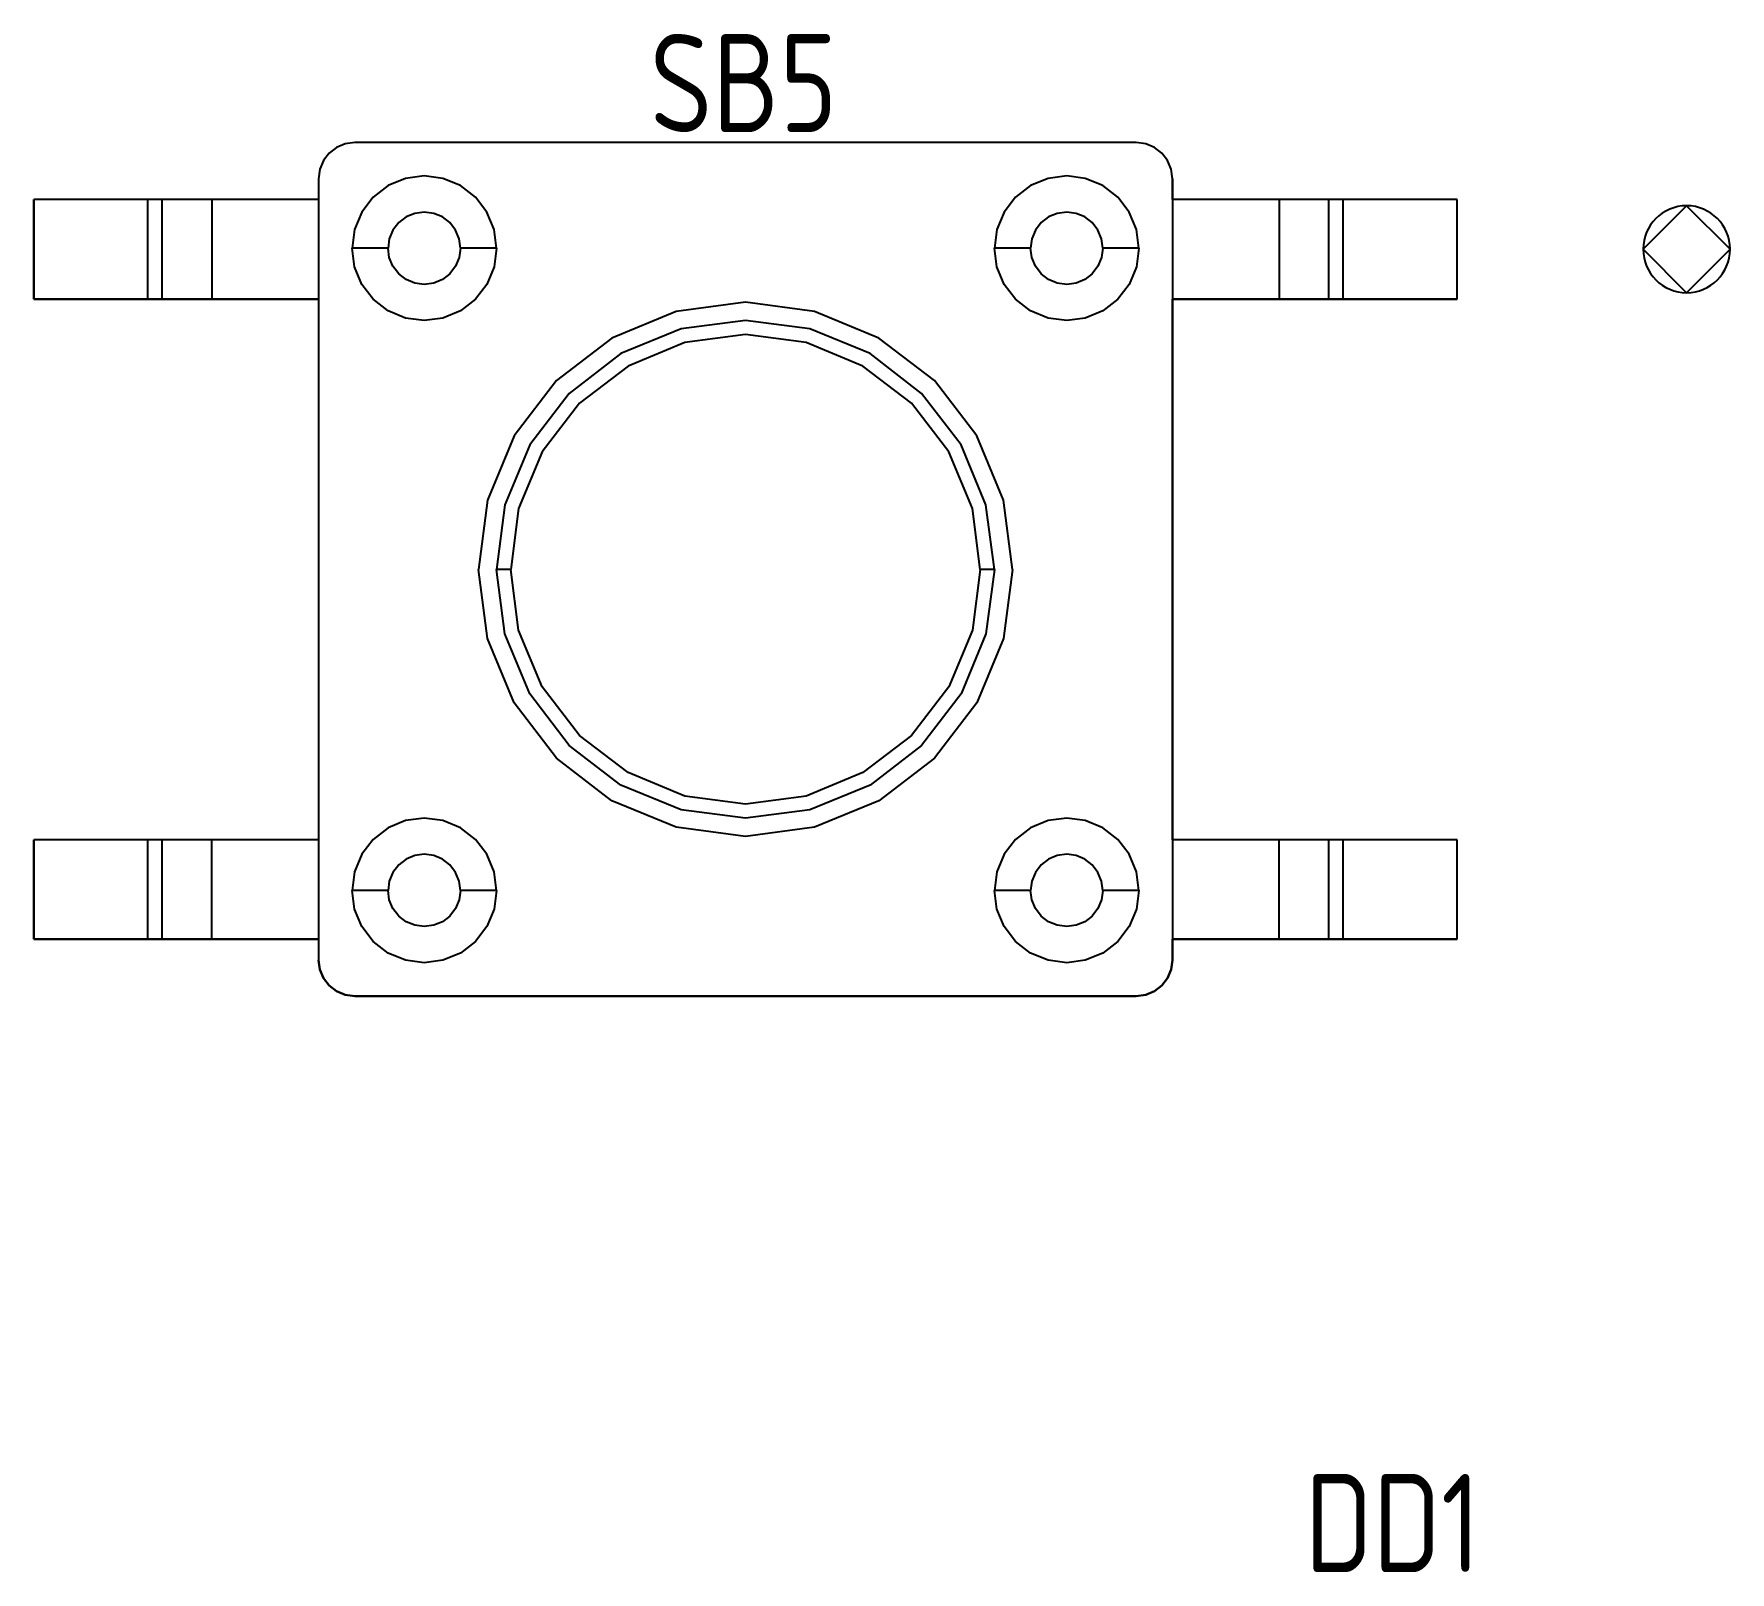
# Model space of a CAD drawing. Header units: inches. Extents: x 0 to 840, y -594 to 0.
# Drawn here: x 175.55 to 199.38, y -353.95 to -332.33 of the extents above; entities that cross this region are included whole.
import ezdxf

# ---------------------------------------------------------------- set-up
doc = ezdxf.new("R2010")
doc.units = ezdxf.units.IN
doc.header["$MEASUREMENT"] = 0
doc.styles.add('GOST type A0', font='', dxfattribs={"oblique": 15, "height": 5})
doc.styles.get('GOST type A0').set_extended_font_data('GOST type A')

msp = doc.modelspace()

# ---------------------------------------------------------------- linework, layer by layer
at = {"color": 18, "true_color": 0x000000}
for p, q in [((179.8, -333.922), (179.694, -334.002)), ((179.8, -333.922), (179.694, -334.002)), ((179.8, -333.922), (179.694, -334.002)), ((179.8, -333.922), (179.694, -334.002)), ((179.922, -333.872), (179.8, -333.922)), ((179.922, -333.872), (179.8, -333.922)), ((179.922, -333.872), (179.8, -333.922)), ((179.922, -333.872), (179.8, -333.922)), ((180.054, -333.854), (179.922, -333.872)), ((180.054, -333.854), (179.922, -333.872)), ((180.054, -333.854), (179.922, -333.872)), ((180.054, -333.854), (179.922, -333.872)), ((191.038, -333.854), (180.054, -333.854)), ((191.038, -333.854), (180.054, -333.854)), ((191.038, -333.854), (180.054, -333.854)), ((191.038, -333.854), (180.054, -333.854)), ((191.17, -333.872), (191.038, -333.854)), ((191.17, -333.872), (191.038, -333.854)), ((191.17, -333.872), (191.038, -333.854)), ((191.17, -333.872), (191.038, -333.854)), ((191.292, -333.922), (191.17, -333.872)), ((191.292, -333.922), (191.17, -333.872)), ((191.292, -333.922), (191.17, -333.872)), ((191.292, -333.922), (191.17, -333.872)), ((191.396, -334.002), (191.292, -333.922)), ((191.396, -334.002), (191.292, -333.922)), ((191.396, -334.002), (191.292, -333.922)), ((191.396, -334.002), (191.292, -333.922)), ((179.614, -334.108), (179.564, -334.23)), ((179.614, -334.108), (179.564, -334.23)), ((179.614, -334.108), (179.564, -334.23)), ((179.614, -334.108), (179.564, -334.23)), ((179.694, -334.002), (179.614, -334.108)), ((179.694, -334.002), (179.614, -334.108)), ((179.694, -334.002), (179.614, -334.108)), ((179.694, -334.002), (179.614, -334.108)), ((191.478, -334.108), (191.396, -334.002)), ((191.478, -334.108), (191.396, -334.002)), ((191.478, -334.108), (191.396, -334.002)), ((191.478, -334.108), (191.396, -334.002)), ((191.528, -334.23), (191.478, -334.108)), ((191.528, -334.23), (191.478, -334.108)), ((191.528, -334.23), (191.478, -334.108)), ((191.528, -334.23), (191.478, -334.108)), ((179.564, -334.23), (179.546, -334.362)), ((179.564, -334.23), (179.546, -334.362)), ((179.564, -334.23), (179.546, -334.362)), ((179.564, -334.23), (179.546, -334.362)), ((179.546, -334.362), (179.546, -334.654)), ((179.546, -334.362), (179.546, -345.346)), ((179.546, -334.362), (179.546, -334.654)), ((179.546, -334.362), (179.546, -345.346)), ((180.768, -334.358), (180.524, -334.46)), ((180.768, -334.358), (180.524, -334.46)), ((181.032, -334.324), (180.768, -334.358)), ((181.032, -334.324), (180.768, -334.358)), ((181.294, -334.358), (181.032, -334.324)), ((181.294, -334.358), (181.032, -334.324)), ((181.54, -334.46), (181.294, -334.358)), ((181.54, -334.46), (181.294, -334.358)), ((189.798, -334.358), (189.552, -334.46)), ((189.798, -334.358), (189.552, -334.46)), ((190.06, -334.324), (189.798, -334.358)), ((190.06, -334.324), (189.798, -334.358)), ((190.322, -334.358), (190.06, -334.324)), ((190.322, -334.358), (190.06, -334.324)), ((190.568, -334.46), (190.322, -334.358)), ((190.568, -334.46), (190.322, -334.358)), ((191.546, -334.362), (191.528, -334.23)), ((191.546, -334.362), (191.528, -334.23)), ((191.546, -334.362), (191.528, -334.23)), ((191.546, -334.362), (191.528, -334.23)), ((191.546, -334.654), (191.546, -334.362)), ((191.546, -334.362), (191.546, -345.346)), ((191.546, -334.654), (191.546, -334.362)), ((191.546, -334.362), (191.546, -345.346)), ((179.546, -334.654), (175.546, -334.654)), ((175.546, -334.654), (175.546, -336.054)), ((177.146, -334.654), (175.546, -334.654)), ((175.546, -336.054), (175.546, -334.654)), ((179.546, -334.654), (175.546, -334.654)), ((175.546, -334.654), (175.546, -336.054)), ((177.146, -334.654), (175.546, -334.654)), ((175.546, -336.054), (175.546, -334.654)), ((177.198, -334.654), (177.146, -334.654)), ((177.146, -336.054), (177.146, -334.654)), ((177.198, -334.654), (177.146, -334.654)), ((177.146, -336.054), (177.146, -334.654)), ((177.246, -334.654), (177.198, -334.654)), ((177.246, -334.654), (177.198, -334.654)), ((177.288, -334.654), (177.246, -334.654)), ((177.288, -334.654), (177.246, -334.654)), ((177.318, -334.654), (177.288, -334.654)), ((177.318, -334.654), (177.288, -334.654)), ((177.338, -334.654), (177.318, -334.654)), ((177.338, -334.654), (177.318, -334.654)), ((177.346, -334.654), (177.338, -334.654)), ((177.346, -334.654), (177.338, -334.654)), ((177.37, -334.654), (177.346, -334.654)), ((177.346, -336.054), (177.346, -334.654)), ((177.37, -334.654), (177.346, -334.654)), ((177.346, -336.054), (177.346, -334.654)), ((177.44, -334.654), (177.37, -334.654)), ((177.44, -334.654), (177.37, -334.654)), ((177.55, -334.654), (177.44, -334.654)), ((177.55, -334.654), (177.44, -334.654)), ((177.696, -334.654), (177.55, -334.654)), ((177.696, -334.654), (177.55, -334.654)), ((177.864, -334.654), (177.696, -334.654)), ((177.864, -334.654), (177.696, -334.654)), ((178.046, -334.654), (177.864, -334.654)), ((178.046, -334.654), (177.864, -334.654)), ((179.546, -334.654), (178.046, -334.654)), ((178.046, -334.654), (178.046, -336.054)), ((179.546, -334.654), (178.046, -334.654)), ((178.046, -334.654), (178.046, -336.054)), ((180.314, -334.622), (180.152, -334.832)), ((180.314, -334.622), (180.152, -334.832)), ((180.524, -334.46), (180.314, -334.622)), ((180.524, -334.46), (180.314, -334.622)), ((181.75, -334.622), (181.54, -334.46)), ((181.75, -334.622), (181.54, -334.46)), ((181.912, -334.832), (181.75, -334.622)), ((181.912, -334.832), (181.75, -334.622)), ((189.342, -334.622), (189.18, -334.832)), ((189.342, -334.622), (189.18, -334.832)), ((189.552, -334.46), (189.342, -334.622)), ((189.552, -334.46), (189.342, -334.622)), ((190.778, -334.622), (190.568, -334.46)), ((190.778, -334.622), (190.568, -334.46)), ((190.94, -334.832), (190.778, -334.622)), ((190.94, -334.832), (190.778, -334.622)), ((195.546, -334.654), (191.546, -334.654)), ((193.046, -334.654), (191.546, -334.654)), ((195.546, -334.654), (191.546, -334.654)), ((193.046, -334.654), (191.546, -334.654)), ((193.226, -334.654), (193.046, -334.654)), ((193.046, -334.654), (193.046, -336.054)), ((193.226, -334.654), (193.046, -334.654)), ((193.046, -334.654), (193.046, -336.054)), ((193.396, -334.654), (193.226, -334.654)), ((193.396, -334.654), (193.226, -334.654)), ((193.54, -334.654), (193.396, -334.654)), ((193.54, -334.654), (193.396, -334.654)), ((193.652, -334.654), (193.54, -334.654)), ((193.652, -334.654), (193.54, -334.654)), ((193.722, -334.654), (193.652, -334.654)), ((193.722, -334.654), (193.652, -334.654)), ((193.746, -334.654), (193.722, -334.654)), ((193.746, -334.654), (193.722, -334.654)), ((193.746, -336.054), (193.746, -334.654)), ((193.752, -334.654), (193.746, -334.654)), ((193.746, -336.054), (193.746, -334.654)), ((193.752, -334.654), (193.746, -334.654)), ((193.772, -334.654), (193.752, -334.654)), ((193.772, -334.654), (193.752, -334.654)), ((193.804, -334.654), (193.772, -334.654)), ((193.804, -334.654), (193.772, -334.654)), ((193.846, -334.654), (193.804, -334.654)), ((193.846, -334.654), (193.804, -334.654)), ((193.894, -334.654), (193.846, -334.654)), ((193.894, -334.654), (193.846, -334.654)), ((193.946, -334.654), (193.894, -334.654)), ((193.946, -334.654), (193.894, -334.654)), ((195.546, -334.654), (193.946, -334.654)), ((193.946, -336.054), (193.946, -334.654)), ((195.546, -334.654), (193.946, -334.654)), ((193.946, -336.054), (193.946, -334.654)), ((195.546, -336.054), (195.546, -334.654)), ((195.546, -336.054), (195.546, -334.654)), ((195.546, -336.054), (195.546, -334.654)), ((195.546, -336.054), (195.546, -334.654)), ((180.152, -334.832), (180.05, -335.076)), ((180.152, -334.832), (180.05, -335.076)), ((180.778, -334.9), (180.672, -334.98)), ((180.778, -334.9), (180.672, -334.98)), ((180.9, -334.85), (180.778, -334.9)), ((180.9, -334.85), (180.778, -334.9)), ((181.032, -334.832), (180.9, -334.85)), ((181.032, -334.832), (180.9, -334.85)), ((181.164, -334.85), (181.032, -334.832)), ((181.164, -334.85), (181.032, -334.832)), ((181.286, -334.9), (181.164, -334.85)), ((181.286, -334.9), (181.164, -334.85)), ((181.39, -334.98), (181.286, -334.9)), ((181.39, -334.98), (181.286, -334.9)), ((182.012, -335.076), (181.912, -334.832)), ((182.012, -335.076), (181.912, -334.832)), ((189.18, -334.832), (189.078, -335.076)), ((189.18, -334.832), (189.078, -335.076)), ((189.806, -334.9), (189.7, -334.98)), ((189.806, -334.9), (189.7, -334.98)), ((189.928, -334.85), (189.806, -334.9)), ((189.928, -334.85), (189.806, -334.9)), ((190.06, -334.832), (189.928, -334.85)), ((190.06, -334.832), (189.928, -334.85)), ((190.192, -334.85), (190.06, -334.832)), ((190.192, -334.85), (190.06, -334.832)), ((190.314, -334.9), (190.192, -334.85)), ((190.314, -334.9), (190.192, -334.85)), ((190.42, -334.98), (190.314, -334.9)), ((190.42, -334.98), (190.314, -334.9)), ((191.042, -335.076), (190.94, -334.832)), ((191.042, -335.076), (190.94, -334.832)), ((198.772, -334.743), (198.161, -335.354)), ((199.383, -335.354), (198.772, -334.743)), ((180.05, -335.076), (180.016, -335.34)), ((180.05, -335.076), (180.016, -335.34)), ((180.592, -335.086), (180.54, -335.208)), ((180.592, -335.086), (180.54, -335.208)), ((180.672, -334.98), (180.592, -335.086)), ((180.672, -334.98), (180.592, -335.086)), ((181.472, -335.086), (181.39, -334.98)), ((181.472, -335.086), (181.39, -334.98)), ((181.522, -335.208), (181.472, -335.086)), ((181.522, -335.208), (181.472, -335.086)), ((182.048, -335.34), (182.012, -335.076)), ((182.048, -335.34), (182.012, -335.076)), ((189.078, -335.076), (189.044, -335.34)), ((189.078, -335.076), (189.044, -335.34)), ((189.62, -335.086), (189.57, -335.208)), ((189.62, -335.086), (189.57, -335.208)), ((189.7, -334.98), (189.62, -335.086)), ((189.7, -334.98), (189.62, -335.086)), ((190.5, -335.086), (190.42, -334.98)), ((190.5, -335.086), (190.42, -334.98)), ((190.55, -335.208), (190.5, -335.086)), ((190.55, -335.208), (190.5, -335.086)), ((191.076, -335.34), (191.042, -335.076)), ((191.076, -335.34), (191.042, -335.076)), ((180.05, -335.602), (180.016, -335.34)), ((180.032, -335.34), (180.016, -335.34)), ((180.05, -335.602), (180.016, -335.34)), ((180.032, -335.34), (180.016, -335.34)), ((180.084, -335.34), (180.032, -335.34)), ((180.084, -335.34), (180.032, -335.34)), ((180.164, -335.34), (180.084, -335.34)), ((180.164, -335.34), (180.084, -335.34)), ((180.27, -335.34), (180.164, -335.34)), ((180.27, -335.34), (180.164, -335.34)), ((180.392, -335.34), (180.27, -335.34)), ((180.392, -335.34), (180.27, -335.34)), ((180.524, -335.34), (180.392, -335.34)), ((180.524, -335.34), (180.392, -335.34)), ((180.54, -335.208), (180.524, -335.34)), ((180.54, -335.208), (180.524, -335.34)), ((180.54, -335.472), (180.524, -335.34)), ((180.54, -335.472), (180.524, -335.34)), ((181.54, -335.34), (181.522, -335.208)), ((181.54, -335.34), (181.522, -335.208)), ((181.54, -335.34), (181.522, -335.472)), ((181.54, -335.34), (181.522, -335.472)), ((181.672, -335.34), (181.54, -335.34)), ((181.672, -335.34), (181.54, -335.34)), ((181.794, -335.34), (181.672, -335.34)), ((181.794, -335.34), (181.672, -335.34)), ((181.898, -335.34), (181.794, -335.34)), ((181.898, -335.34), (181.794, -335.34)), ((181.98, -335.34), (181.898, -335.34)), ((181.98, -335.34), (181.898, -335.34)), ((182.03, -335.34), (181.98, -335.34)), ((182.03, -335.34), (181.98, -335.34)), ((182.048, -335.34), (182.012, -335.602)), ((182.048, -335.34), (182.012, -335.602)), ((182.048, -335.34), (182.03, -335.34)), ((182.048, -335.34), (182.03, -335.34)), ((189.078, -335.602), (189.044, -335.34)), ((189.062, -335.34), (189.044, -335.34)), ((189.078, -335.602), (189.044, -335.34)), ((189.062, -335.34), (189.044, -335.34)), ((189.112, -335.34), (189.062, -335.34)), ((189.112, -335.34), (189.062, -335.34)), ((189.192, -335.34), (189.112, -335.34)), ((189.192, -335.34), (189.112, -335.34)), ((189.298, -335.34), (189.192, -335.34)), ((189.298, -335.34), (189.192, -335.34)), ((189.42, -335.34), (189.298, -335.34)), ((189.42, -335.34), (189.298, -335.34)), ((189.552, -335.34), (189.42, -335.34)), ((189.552, -335.34), (189.42, -335.34)), ((189.57, -335.208), (189.552, -335.34)), ((189.57, -335.208), (189.552, -335.34)), ((189.57, -335.472), (189.552, -335.34)), ((189.57, -335.472), (189.552, -335.34)), ((190.568, -335.34), (190.55, -335.208)), ((190.568, -335.34), (190.55, -335.208)), ((190.568, -335.34), (190.55, -335.472)), ((190.568, -335.34), (190.55, -335.472)), ((190.7, -335.34), (190.568, -335.34)), ((190.7, -335.34), (190.568, -335.34)), ((190.822, -335.34), (190.7, -335.34)), ((190.822, -335.34), (190.7, -335.34)), ((190.928, -335.34), (190.822, -335.34)), ((190.928, -335.34), (190.822, -335.34)), ((191.008, -335.34), (190.928, -335.34)), ((191.008, -335.34), (190.928, -335.34)), ((191.058, -335.34), (191.008, -335.34)), ((191.058, -335.34), (191.008, -335.34)), ((191.076, -335.34), (191.042, -335.602)), ((191.076, -335.34), (191.042, -335.602)), ((191.076, -335.34), (191.058, -335.34)), ((191.076, -335.34), (191.058, -335.34)), ((198.161, -335.354), (198.772, -335.965)), ((198.772, -335.965), (199.383, -335.354)), ((180.152, -335.848), (180.05, -335.602)), ((180.152, -335.848), (180.05, -335.602)), ((180.592, -335.594), (180.54, -335.472)), ((180.592, -335.594), (180.54, -335.472)), ((180.672, -335.7), (180.592, -335.594)), ((180.672, -335.7), (180.592, -335.594)), ((181.472, -335.594), (181.39, -335.7)), ((181.472, -335.594), (181.39, -335.7)), ((181.522, -335.472), (181.472, -335.594)), ((181.522, -335.472), (181.472, -335.594)), ((182.012, -335.602), (181.912, -335.848)), ((182.012, -335.602), (181.912, -335.848)), ((189.18, -335.848), (189.078, -335.602)), ((189.18, -335.848), (189.078, -335.602)), ((189.62, -335.594), (189.57, -335.472)), ((189.62, -335.594), (189.57, -335.472)), ((189.7, -335.7), (189.62, -335.594)), ((189.7, -335.7), (189.62, -335.594)), ((190.5, -335.594), (190.42, -335.7)), ((190.5, -335.594), (190.42, -335.7)), ((190.55, -335.472), (190.5, -335.594)), ((190.55, -335.472), (190.5, -335.594)), ((191.042, -335.602), (190.94, -335.848)), ((191.042, -335.602), (190.94, -335.848)), ((180.314, -336.058), (180.152, -335.848)), ((180.314, -336.058), (180.152, -335.848)), ((180.778, -335.78), (180.672, -335.7)), ((180.778, -335.78), (180.672, -335.7)), ((180.9, -335.83), (180.778, -335.78)), ((180.9, -335.83), (180.778, -335.78)), ((181.032, -335.848), (180.9, -335.83)), ((181.032, -335.848), (180.9, -335.83)), ((181.164, -335.83), (181.032, -335.848)), ((181.164, -335.83), (181.032, -335.848)), ((181.286, -335.78), (181.164, -335.83)), ((181.286, -335.78), (181.164, -335.83)), ((181.39, -335.7), (181.286, -335.78)), ((181.39, -335.7), (181.286, -335.78)), ((181.912, -335.848), (181.75, -336.058)), ((181.912, -335.848), (181.75, -336.058)), ((189.342, -336.058), (189.18, -335.848)), ((189.342, -336.058), (189.18, -335.848)), ((189.806, -335.78), (189.7, -335.7)), ((189.806, -335.78), (189.7, -335.7)), ((189.928, -335.83), (189.806, -335.78)), ((189.928, -335.83), (189.806, -335.78)), ((190.06, -335.848), (189.928, -335.83)), ((190.06, -335.848), (189.928, -335.83)), ((190.192, -335.83), (190.06, -335.848)), ((190.192, -335.83), (190.06, -335.848)), ((190.314, -335.78), (190.192, -335.83)), ((190.314, -335.78), (190.192, -335.83)), ((190.42, -335.7), (190.314, -335.78)), ((190.42, -335.7), (190.314, -335.78)), ((190.94, -335.848), (190.778, -336.058)), ((190.94, -335.848), (190.778, -336.058)), ((175.546, -336.054), (179.546, -336.054)), ((177.146, -336.054), (175.546, -336.054)), ((175.546, -336.054), (179.546, -336.054)), ((177.146, -336.054), (175.546, -336.054)), ((177.198, -336.054), (177.146, -336.054)), ((177.198, -336.054), (177.146, -336.054)), ((177.246, -336.054), (177.198, -336.054)), ((177.246, -336.054), (177.198, -336.054)), ((177.288, -336.054), (177.246, -336.054)), ((177.288, -336.054), (177.246, -336.054)), ((177.318, -336.054), (177.288, -336.054)), ((177.318, -336.054), (177.288, -336.054)), ((177.338, -336.054), (177.318, -336.054)), ((177.338, -336.054), (177.318, -336.054)), ((177.346, -336.054), (177.338, -336.054)), ((177.346, -336.054), (177.338, -336.054)), ((177.37, -336.054), (177.346, -336.054)), ((177.37, -336.054), (177.346, -336.054)), ((177.44, -336.054), (177.37, -336.054)), ((177.44, -336.054), (177.37, -336.054)), ((177.55, -336.054), (177.44, -336.054)), ((177.55, -336.054), (177.44, -336.054)), ((177.696, -336.054), (177.55, -336.054)), ((177.696, -336.054), (177.55, -336.054)), ((177.864, -336.054), (177.696, -336.054)), ((177.864, -336.054), (177.696, -336.054)), ((178.046, -336.054), (177.864, -336.054)), ((178.046, -336.054), (177.864, -336.054)), ((179.546, -336.054), (178.046, -336.054)), ((179.546, -336.054), (178.046, -336.054)), ((179.546, -336.054), (179.546, -343.654)), ((179.546, -336.054), (179.546, -343.654)), ((180.524, -336.22), (180.314, -336.058)), ((180.524, -336.22), (180.314, -336.058)), ((181.75, -336.058), (181.54, -336.22)), ((181.75, -336.058), (181.54, -336.22)), ((185.546, -336.1), (184.574, -336.228)), ((185.546, -336.1), (184.574, -336.228)), ((186.518, -336.228), (185.546, -336.1)), ((186.518, -336.228), (185.546, -336.1)), ((189.552, -336.22), (189.342, -336.058)), ((189.552, -336.22), (189.342, -336.058)), ((190.778, -336.058), (190.568, -336.22)), ((190.778, -336.058), (190.568, -336.22)), ((191.546, -343.654), (191.546, -336.054)), ((191.546, -336.054), (195.546, -336.054)), ((193.046, -336.054), (191.546, -336.054)), ((191.546, -343.654), (191.546, -336.054)), ((191.546, -336.054), (195.546, -336.054)), ((193.046, -336.054), (191.546, -336.054)), ((193.226, -336.054), (193.046, -336.054)), ((193.226, -336.054), (193.046, -336.054)), ((193.396, -336.054), (193.226, -336.054)), ((193.396, -336.054), (193.226, -336.054)), ((193.54, -336.054), (193.396, -336.054)), ((193.54, -336.054), (193.396, -336.054)), ((193.652, -336.054), (193.54, -336.054)), ((193.652, -336.054), (193.54, -336.054)), ((193.722, -336.054), (193.652, -336.054)), ((193.722, -336.054), (193.652, -336.054)), ((193.746, -336.054), (193.722, -336.054)), ((193.746, -336.054), (193.722, -336.054)), ((193.752, -336.054), (193.746, -336.054)), ((193.752, -336.054), (193.746, -336.054)), ((193.772, -336.054), (193.752, -336.054)), ((193.772, -336.054), (193.752, -336.054)), ((193.804, -336.054), (193.772, -336.054)), ((193.804, -336.054), (193.772, -336.054)), ((193.846, -336.054), (193.804, -336.054)), ((193.846, -336.054), (193.804, -336.054)), ((193.894, -336.054), (193.846, -336.054)), ((193.894, -336.054), (193.846, -336.054)), ((193.946, -336.054), (193.894, -336.054)), ((193.946, -336.054), (193.894, -336.054)), ((195.546, -336.054), (193.946, -336.054)), ((195.546, -336.054), (193.946, -336.054)), ((180.768, -336.322), (180.524, -336.22)), ((180.768, -336.322), (180.524, -336.22)), ((181.032, -336.356), (180.768, -336.322)), ((181.032, -336.356), (180.768, -336.322)), ((181.294, -336.322), (181.032, -336.356)), ((181.294, -336.322), (181.032, -336.356)), ((181.54, -336.22), (181.294, -336.322)), ((181.54, -336.22), (181.294, -336.322)), ((184.574, -336.228), (183.668, -336.604)), ((184.574, -336.228), (183.668, -336.604)), ((187.422, -336.604), (186.518, -336.228)), ((187.422, -336.604), (186.518, -336.228)), ((189.798, -336.322), (189.552, -336.22)), ((189.798, -336.322), (189.552, -336.22)), ((190.06, -336.356), (189.798, -336.322)), ((190.06, -336.356), (189.798, -336.322)), ((190.322, -336.322), (190.06, -336.356)), ((190.322, -336.322), (190.06, -336.356)), ((190.568, -336.22), (190.322, -336.322)), ((190.568, -336.22), (190.322, -336.322)), ((184.64, -336.474), (183.796, -336.822)), ((184.64, -336.474), (183.796, -336.822)), ((185.546, -336.354), (184.64, -336.474)), ((185.546, -336.354), (184.64, -336.474)), ((185.546, -336.554), (184.692, -336.666)), ((185.546, -336.554), (184.692, -336.666)), ((186.452, -336.474), (185.546, -336.354)), ((186.452, -336.474), (185.546, -336.354)), ((186.4, -336.666), (185.546, -336.554)), ((186.4, -336.666), (185.546, -336.554)), ((187.296, -336.822), (186.452, -336.474)), ((187.296, -336.822), (186.452, -336.474)), ((183.668, -336.604), (182.892, -337.2)), ((183.668, -336.604), (182.892, -337.2)), ((184.692, -336.666), (183.896, -336.996)), ((184.692, -336.666), (183.896, -336.996)), ((187.196, -336.996), (186.4, -336.666)), ((187.196, -336.996), (186.4, -336.666)), ((188.2, -337.2), (187.422, -336.604)), ((188.2, -337.2), (187.422, -336.604)), ((183.796, -336.822), (183.07, -337.38)), ((183.796, -336.822), (183.07, -337.38)), ((183.896, -336.996), (183.212, -337.52)), ((183.896, -336.996), (183.212, -337.52)), ((187.88, -337.52), (187.196, -336.996)), ((187.88, -337.52), (187.196, -336.996)), ((188.02, -337.38), (187.296, -336.822)), ((188.02, -337.38), (187.296, -336.822)), ((182.892, -337.2), (182.294, -337.978)), ((182.892, -337.2), (182.294, -337.978)), ((188.796, -337.978), (188.2, -337.2)), ((188.796, -337.978), (188.2, -337.2)), ((183.07, -337.38), (182.514, -338.104)), ((183.07, -337.38), (182.514, -338.104)), ((183.212, -337.52), (182.688, -338.204)), ((183.212, -337.52), (182.688, -338.204)), ((188.404, -338.204), (187.88, -337.52)), ((188.404, -338.204), (187.88, -337.52)), ((188.576, -338.104), (188.02, -337.38)), ((188.576, -338.104), (188.02, -337.38)), ((182.294, -337.978), (181.92, -338.882)), ((182.294, -337.978), (181.92, -338.882)), ((189.172, -338.882), (188.796, -337.978)), ((189.172, -338.882), (188.796, -337.978)), ((182.514, -338.104), (182.166, -338.948)), ((182.514, -338.104), (182.166, -338.948)), ((182.688, -338.204), (182.358, -339)), ((182.688, -338.204), (182.358, -339)), ((188.734, -339), (188.404, -338.204)), ((188.734, -339), (188.404, -338.204)), ((188.926, -338.948), (188.576, -338.104)), ((188.926, -338.948), (188.576, -338.104)), ((181.92, -338.882), (181.792, -339.854)), ((181.92, -338.882), (181.792, -339.854)), ((182.166, -338.948), (182.046, -339.854)), ((182.166, -338.948), (182.046, -339.854)), ((189.046, -339.854), (188.926, -338.948)), ((189.046, -339.854), (188.926, -338.948)), ((189.3, -339.854), (189.172, -338.882)), ((189.3, -339.854), (189.172, -338.882)), ((182.358, -339), (182.246, -339.854)), ((182.358, -339), (182.246, -339.854)), ((188.846, -339.854), (188.734, -339)), ((188.846, -339.854), (188.734, -339)), ((181.92, -340.826), (181.792, -339.854)), ((181.92, -340.826), (181.792, -339.854)), ((182.166, -340.76), (182.046, -339.854)), ((182.052, -339.854), (182.046, -339.854)), ((182.166, -340.76), (182.046, -339.854)), ((182.052, -339.854), (182.046, -339.854)), ((182.072, -339.854), (182.052, -339.854)), ((182.072, -339.854), (182.052, -339.854)), ((182.104, -339.854), (182.072, -339.854)), ((182.104, -339.854), (182.072, -339.854)), ((182.146, -339.854), (182.104, -339.854)), ((182.146, -339.854), (182.104, -339.854)), ((182.194, -339.854), (182.146, -339.854)), ((182.194, -339.854), (182.146, -339.854)), ((182.246, -339.854), (182.194, -339.854)), ((182.246, -339.854), (182.194, -339.854)), ((182.358, -340.708), (182.246, -339.854)), ((182.358, -340.708), (182.246, -339.854)), ((188.846, -339.854), (188.734, -340.708)), ((188.846, -339.854), (188.734, -340.708)), ((188.898, -339.854), (188.846, -339.854)), ((188.898, -339.854), (188.846, -339.854)), ((188.946, -339.854), (188.898, -339.854)), ((188.946, -339.854), (188.898, -339.854)), ((189.046, -339.854), (188.926, -340.76)), ((189.046, -339.854), (188.926, -340.76)), ((188.988, -339.854), (188.946, -339.854)), ((188.988, -339.854), (188.946, -339.854)), ((189.018, -339.854), (188.988, -339.854)), ((189.018, -339.854), (188.988, -339.854)), ((189.038, -339.854), (189.018, -339.854)), ((189.038, -339.854), (189.018, -339.854)), ((189.046, -339.854), (189.038, -339.854)), ((189.046, -339.854), (189.038, -339.854)), ((189.3, -339.854), (189.172, -340.826)), ((189.3, -339.854), (189.172, -340.826)), ((182.294, -341.732), (181.92, -340.826)), ((182.294, -341.732), (181.92, -340.826)), ((182.514, -341.604), (182.166, -340.76)), ((182.514, -341.604), (182.166, -340.76)), ((182.688, -341.504), (182.358, -340.708)), ((182.688, -341.504), (182.358, -340.708)), ((188.734, -340.708), (188.404, -341.504)), ((188.734, -340.708), (188.404, -341.504)), ((188.926, -340.76), (188.576, -341.604)), ((188.926, -340.76), (188.576, -341.604)), ((189.172, -340.826), (188.796, -341.732)), ((189.172, -340.826), (188.796, -341.732)), ((183.212, -342.188), (182.688, -341.504)), ((183.212, -342.188), (182.688, -341.504)), ((188.404, -341.504), (187.88, -342.188)), ((188.404, -341.504), (187.88, -342.188)), ((182.892, -342.508), (182.294, -341.732)), ((182.892, -342.508), (182.294, -341.732)), ((183.07, -342.328), (182.514, -341.604)), ((183.07, -342.328), (182.514, -341.604)), ((188.576, -341.604), (188.02, -342.328)), ((188.576, -341.604), (188.02, -342.328)), ((188.796, -341.732), (188.2, -342.508)), ((188.796, -341.732), (188.2, -342.508)), ((183.896, -342.712), (183.212, -342.188)), ((183.896, -342.712), (183.212, -342.188)), ((187.88, -342.188), (187.196, -342.712)), ((187.88, -342.188), (187.196, -342.712)), ((183.668, -343.106), (182.892, -342.508)), ((183.668, -343.106), (182.892, -342.508)), ((183.796, -342.886), (183.07, -342.328)), ((183.796, -342.886), (183.07, -342.328)), ((188.02, -342.328), (187.296, -342.886)), ((188.02, -342.328), (187.296, -342.886)), ((188.2, -342.508), (187.422, -343.106)), ((188.2, -342.508), (187.422, -343.106)), ((184.692, -343.042), (183.896, -342.712)), ((184.692, -343.042), (183.896, -342.712)), ((187.196, -342.712), (186.4, -343.042)), ((187.196, -342.712), (186.4, -343.042)), ((184.64, -343.234), (183.796, -342.886)), ((184.64, -343.234), (183.796, -342.886)), ((187.296, -342.886), (186.452, -343.234)), ((187.296, -342.886), (186.452, -343.234)), ((184.574, -343.48), (183.668, -343.106)), ((184.574, -343.48), (183.668, -343.106)), ((185.546, -343.354), (184.64, -343.234)), ((185.546, -343.354), (184.64, -343.234)), ((185.546, -343.154), (184.692, -343.042)), ((185.546, -343.154), (184.692, -343.042)), ((186.4, -343.042), (185.546, -343.154)), ((186.4, -343.042), (185.546, -343.154)), ((186.452, -343.234), (185.546, -343.354)), ((186.452, -343.234), (185.546, -343.354)), ((187.422, -343.106), (186.518, -343.48)), ((187.422, -343.106), (186.518, -343.48)), ((180.524, -343.488), (180.314, -343.65)), ((180.524, -343.488), (180.314, -343.65)), ((180.768, -343.386), (180.524, -343.488)), ((180.768, -343.386), (180.524, -343.488)), ((181.032, -343.352), (180.768, -343.386)), ((181.032, -343.352), (180.768, -343.386)), ((181.294, -343.386), (181.032, -343.352)), ((181.294, -343.386), (181.032, -343.352)), ((181.54, -343.488), (181.294, -343.386)), ((181.54, -343.488), (181.294, -343.386)), ((181.75, -343.65), (181.54, -343.488)), ((181.75, -343.65), (181.54, -343.488)), ((185.546, -343.608), (184.574, -343.48)), ((185.546, -343.608), (184.574, -343.48)), ((186.518, -343.48), (185.546, -343.608)), ((186.518, -343.48), (185.546, -343.608)), ((189.552, -343.488), (189.342, -343.65)), ((189.552, -343.488), (189.342, -343.65)), ((189.798, -343.386), (189.552, -343.488)), ((189.798, -343.386), (189.552, -343.488)), ((190.06, -343.352), (189.798, -343.386)), ((190.06, -343.352), (189.798, -343.386)), ((190.322, -343.386), (190.06, -343.352)), ((190.322, -343.386), (190.06, -343.352)), ((190.568, -343.488), (190.322, -343.386)), ((190.568, -343.488), (190.322, -343.386)), ((190.778, -343.65), (190.568, -343.488)), ((190.778, -343.65), (190.568, -343.488)), ((179.546, -343.654), (175.546, -343.654)), ((175.546, -343.654), (175.546, -345.054)), ((177.146, -343.654), (175.546, -343.654)), ((175.546, -345.054), (175.546, -343.654)), ((179.546, -343.654), (175.546, -343.654)), ((175.546, -343.654), (175.546, -345.054)), ((177.146, -343.654), (175.546, -343.654)), ((175.546, -345.054), (175.546, -343.654)), ((177.198, -343.654), (177.146, -343.654)), ((177.146, -345.054), (177.146, -343.654)), ((177.198, -343.654), (177.146, -343.654)), ((177.146, -345.054), (177.146, -343.654)), ((177.246, -343.654), (177.198, -343.654)), ((177.246, -343.654), (177.198, -343.654)), ((177.288, -343.654), (177.246, -343.654)), ((177.288, -343.654), (177.246, -343.654)), ((177.318, -343.654), (177.288, -343.654)), ((177.318, -343.654), (177.288, -343.654)), ((177.338, -343.654), (177.318, -343.654)), ((177.338, -343.654), (177.318, -343.654)), ((177.346, -343.654), (177.338, -343.654)), ((177.346, -343.654), (177.338, -343.654)), ((177.37, -343.654), (177.346, -343.654)), ((177.346, -345.054), (177.346, -343.654)), ((177.37, -343.654), (177.346, -343.654)), ((177.346, -345.054), (177.346, -343.654)), ((177.44, -343.654), (177.37, -343.654)), ((177.44, -343.654), (177.37, -343.654)), ((177.55, -343.654), (177.44, -343.654)), ((177.55, -343.654), (177.44, -343.654)), ((177.696, -343.654), (177.55, -343.654)), ((177.696, -343.654), (177.55, -343.654)), ((177.864, -343.654), (177.696, -343.654)), ((177.864, -343.654), (177.696, -343.654)), ((178.046, -343.654), (177.864, -343.654)), ((178.046, -343.654), (177.864, -343.654)), ((179.546, -343.654), (178.046, -343.654)), ((178.046, -345.054), (178.046, -343.654)), ((179.546, -343.654), (178.046, -343.654)), ((178.046, -345.054), (178.046, -343.654)), ((180.314, -343.65), (180.152, -343.86)), ((180.314, -343.65), (180.152, -343.86)), ((181.912, -343.86), (181.75, -343.65)), ((181.912, -343.86), (181.75, -343.65)), ((189.342, -343.65), (189.18, -343.86)), ((189.342, -343.65), (189.18, -343.86)), ((190.94, -343.86), (190.778, -343.65)), ((190.94, -343.86), (190.778, -343.65)), ((195.546, -343.654), (191.546, -343.654)), ((193.046, -343.654), (191.546, -343.654)), ((195.546, -343.654), (191.546, -343.654)), ((193.046, -343.654), (191.546, -343.654)), ((193.226, -343.654), (193.046, -343.654)), ((193.046, -345.054), (193.046, -343.654)), ((193.226, -343.654), (193.046, -343.654)), ((193.046, -345.054), (193.046, -343.654)), ((193.396, -343.654), (193.226, -343.654)), ((193.396, -343.654), (193.226, -343.654)), ((193.54, -343.654), (193.396, -343.654)), ((193.54, -343.654), (193.396, -343.654)), ((193.652, -343.654), (193.54, -343.654)), ((193.652, -343.654), (193.54, -343.654)), ((193.722, -343.654), (193.652, -343.654)), ((193.722, -343.654), (193.652, -343.654)), ((193.746, -343.654), (193.722, -343.654)), ((193.746, -343.654), (193.722, -343.654)), ((193.746, -345.054), (193.746, -343.654)), ((193.752, -343.654), (193.746, -343.654)), ((193.746, -345.054), (193.746, -343.654)), ((193.752, -343.654), (193.746, -343.654)), ((193.772, -343.654), (193.752, -343.654)), ((193.772, -343.654), (193.752, -343.654)), ((193.804, -343.654), (193.772, -343.654)), ((193.804, -343.654), (193.772, -343.654)), ((193.846, -343.654), (193.804, -343.654)), ((193.846, -343.654), (193.804, -343.654)), ((193.894, -343.654), (193.846, -343.654)), ((193.894, -343.654), (193.846, -343.654)), ((193.946, -343.654), (193.894, -343.654)), ((193.946, -343.654), (193.894, -343.654)), ((195.546, -343.654), (193.946, -343.654)), ((193.946, -345.054), (193.946, -343.654)), ((195.546, -343.654), (193.946, -343.654)), ((193.946, -345.054), (193.946, -343.654)), ((195.546, -345.054), (195.546, -343.654)), ((195.546, -345.054), (195.546, -343.654)), ((195.546, -345.054), (195.546, -343.654)), ((195.546, -345.054), (195.546, -343.654)), ((180.152, -343.86), (180.05, -344.106)), ((180.152, -343.86), (180.05, -344.106)), ((180.778, -343.928), (180.672, -344.01)), ((180.778, -343.928), (180.672, -344.01)), ((180.9, -343.878), (180.778, -343.928)), ((180.9, -343.878), (180.778, -343.928)), ((181.032, -343.86), (180.9, -343.878)), ((181.032, -343.86), (180.9, -343.878)), ((181.164, -343.878), (181.032, -343.86)), ((181.164, -343.878), (181.032, -343.86)), ((181.286, -343.928), (181.164, -343.878)), ((181.286, -343.928), (181.164, -343.878)), ((181.39, -344.01), (181.286, -343.928)), ((181.39, -344.01), (181.286, -343.928)), ((182.012, -344.106), (181.912, -343.86)), ((182.012, -344.106), (181.912, -343.86)), ((189.18, -343.86), (189.078, -344.106)), ((189.18, -343.86), (189.078, -344.106)), ((189.806, -343.928), (189.7, -344.01)), ((189.806, -343.928), (189.7, -344.01)), ((189.928, -343.878), (189.806, -343.928)), ((189.928, -343.878), (189.806, -343.928)), ((190.06, -343.86), (189.928, -343.878)), ((190.06, -343.86), (189.928, -343.878)), ((190.192, -343.878), (190.06, -343.86)), ((190.192, -343.878), (190.06, -343.86)), ((190.314, -343.928), (190.192, -343.878)), ((190.314, -343.928), (190.192, -343.878)), ((190.42, -344.01), (190.314, -343.928)), ((190.42, -344.01), (190.314, -343.928)), ((191.042, -344.106), (190.94, -343.86)), ((191.042, -344.106), (190.94, -343.86)), ((180.05, -344.106), (180.016, -344.368)), ((180.05, -344.106), (180.016, -344.368)), ((180.592, -344.114), (180.54, -344.236)), ((180.592, -344.114), (180.54, -344.236)), ((180.672, -344.01), (180.592, -344.114)), ((180.672, -344.01), (180.592, -344.114)), ((181.472, -344.114), (181.39, -344.01)), ((181.472, -344.114), (181.39, -344.01)), ((181.522, -344.236), (181.472, -344.114)), ((181.522, -344.236), (181.472, -344.114)), ((182.048, -344.368), (182.012, -344.106)), ((182.048, -344.368), (182.012, -344.106)), ((189.078, -344.106), (189.044, -344.368)), ((189.078, -344.106), (189.044, -344.368)), ((189.62, -344.114), (189.57, -344.236)), ((189.62, -344.114), (189.57, -344.236)), ((189.7, -344.01), (189.62, -344.114)), ((189.7, -344.01), (189.62, -344.114)), ((190.5, -344.114), (190.42, -344.01)), ((190.5, -344.114), (190.42, -344.01)), ((190.55, -344.236), (190.5, -344.114)), ((190.55, -344.236), (190.5, -344.114)), ((191.076, -344.368), (191.042, -344.106)), ((191.076, -344.368), (191.042, -344.106)), ((180.05, -344.632), (180.016, -344.368)), ((180.032, -344.368), (180.016, -344.368)), ((180.05, -344.632), (180.016, -344.368)), ((180.032, -344.368), (180.016, -344.368)), ((180.084, -344.368), (180.032, -344.368)), ((180.084, -344.368), (180.032, -344.368)), ((180.164, -344.368), (180.084, -344.368)), ((180.164, -344.368), (180.084, -344.368)), ((180.27, -344.368), (180.164, -344.368)), ((180.27, -344.368), (180.164, -344.368)), ((180.392, -344.368), (180.27, -344.368)), ((180.392, -344.368), (180.27, -344.368)), ((180.524, -344.368), (180.392, -344.368)), ((180.524, -344.368), (180.392, -344.368)), ((180.54, -344.236), (180.524, -344.368)), ((180.54, -344.236), (180.524, -344.368)), ((180.54, -344.5), (180.524, -344.368)), ((180.54, -344.5), (180.524, -344.368)), ((181.54, -344.368), (181.522, -344.236)), ((181.54, -344.368), (181.522, -344.236)), ((181.54, -344.368), (181.522, -344.5)), ((181.54, -344.368), (181.522, -344.5)), ((181.672, -344.368), (181.54, -344.368)), ((181.672, -344.368), (181.54, -344.368)), ((181.794, -344.368), (181.672, -344.368)), ((181.794, -344.368), (181.672, -344.368)), ((181.898, -344.368), (181.794, -344.368)), ((181.898, -344.368), (181.794, -344.368)), ((181.98, -344.368), (181.898, -344.368)), ((181.98, -344.368), (181.898, -344.368)), ((182.03, -344.368), (181.98, -344.368)), ((182.03, -344.368), (181.98, -344.368)), ((182.048, -344.368), (182.012, -344.632)), ((182.048, -344.368), (182.012, -344.632)), ((182.048, -344.368), (182.03, -344.368)), ((182.048, -344.368), (182.03, -344.368)), ((189.078, -344.632), (189.044, -344.368)), ((189.062, -344.368), (189.044, -344.368)), ((189.078, -344.632), (189.044, -344.368)), ((189.062, -344.368), (189.044, -344.368)), ((189.112, -344.368), (189.062, -344.368)), ((189.112, -344.368), (189.062, -344.368)), ((189.192, -344.368), (189.112, -344.368)), ((189.192, -344.368), (189.112, -344.368)), ((189.298, -344.368), (189.192, -344.368)), ((189.298, -344.368), (189.192, -344.368)), ((189.42, -344.368), (189.298, -344.368)), ((189.42, -344.368), (189.298, -344.368)), ((189.552, -344.368), (189.42, -344.368)), ((189.552, -344.368), (189.42, -344.368)), ((189.57, -344.236), (189.552, -344.368)), ((189.57, -344.236), (189.552, -344.368)), ((189.57, -344.5), (189.552, -344.368)), ((189.57, -344.5), (189.552, -344.368)), ((190.568, -344.368), (190.55, -344.236)), ((190.568, -344.368), (190.55, -344.236)), ((190.568, -344.368), (190.55, -344.5)), ((190.568, -344.368), (190.55, -344.5)), ((190.7, -344.368), (190.568, -344.368)), ((190.7, -344.368), (190.568, -344.368)), ((190.822, -344.368), (190.7, -344.368)), ((190.822, -344.368), (190.7, -344.368)), ((190.928, -344.368), (190.822, -344.368)), ((190.928, -344.368), (190.822, -344.368)), ((191.008, -344.368), (190.928, -344.368)), ((191.008, -344.368), (190.928, -344.368)), ((191.058, -344.368), (191.008, -344.368)), ((191.058, -344.368), (191.008, -344.368)), ((191.076, -344.368), (191.042, -344.632)), ((191.076, -344.368), (191.042, -344.632)), ((191.076, -344.368), (191.058, -344.368)), ((191.076, -344.368), (191.058, -344.368)), ((180.152, -344.876), (180.05, -344.632)), ((180.152, -344.876), (180.05, -344.632)), ((180.592, -344.622), (180.54, -344.5)), ((180.592, -344.622), (180.54, -344.5)), ((180.672, -344.728), (180.592, -344.622)), ((180.672, -344.728), (180.592, -344.622)), ((181.472, -344.622), (181.39, -344.728)), ((181.472, -344.622), (181.39, -344.728)), ((181.522, -344.5), (181.472, -344.622)), ((181.522, -344.5), (181.472, -344.622)), ((182.012, -344.632), (181.912, -344.876)), ((182.012, -344.632), (181.912, -344.876)), ((189.18, -344.876), (189.078, -344.632)), ((189.18, -344.876), (189.078, -344.632)), ((189.62, -344.622), (189.57, -344.5)), ((189.62, -344.622), (189.57, -344.5)), ((189.7, -344.728), (189.62, -344.622)), ((189.7, -344.728), (189.62, -344.622)), ((190.5, -344.622), (190.42, -344.728)), ((190.5, -344.622), (190.42, -344.728)), ((190.55, -344.5), (190.5, -344.622)), ((190.55, -344.5), (190.5, -344.622)), ((191.042, -344.632), (190.94, -344.876)), ((191.042, -344.632), (190.94, -344.876)), ((180.314, -345.086), (180.152, -344.876)), ((180.314, -345.086), (180.152, -344.876)), ((180.778, -344.808), (180.672, -344.728)), ((180.778, -344.808), (180.672, -344.728)), ((180.9, -344.858), (180.778, -344.808)), ((180.9, -344.858), (180.778, -344.808)), ((181.032, -344.876), (180.9, -344.858)), ((181.032, -344.876), (180.9, -344.858)), ((181.164, -344.858), (181.032, -344.876)), ((181.164, -344.858), (181.032, -344.876)), ((181.286, -344.808), (181.164, -344.858)), ((181.286, -344.808), (181.164, -344.858)), ((181.39, -344.728), (181.286, -344.808)), ((181.39, -344.728), (181.286, -344.808)), ((181.912, -344.876), (181.75, -345.086)), ((181.912, -344.876), (181.75, -345.086)), ((189.342, -345.086), (189.18, -344.876)), ((189.342, -345.086), (189.18, -344.876)), ((189.806, -344.808), (189.7, -344.728)), ((189.806, -344.808), (189.7, -344.728)), ((189.928, -344.858), (189.806, -344.808)), ((189.928, -344.858), (189.806, -344.808)), ((190.06, -344.876), (189.928, -344.858)), ((190.06, -344.876), (189.928, -344.858)), ((190.192, -344.858), (190.06, -344.876)), ((190.192, -344.858), (190.06, -344.876)), ((190.314, -344.808), (190.192, -344.858)), ((190.314, -344.808), (190.192, -344.858)), ((190.42, -344.728), (190.314, -344.808)), ((190.42, -344.728), (190.314, -344.808)), ((190.94, -344.876), (190.778, -345.086)), ((190.94, -344.876), (190.778, -345.086)), ((175.546, -345.054), (179.546, -345.054)), ((177.146, -345.054), (175.546, -345.054)), ((175.546, -345.054), (179.546, -345.054)), ((177.146, -345.054), (175.546, -345.054)), ((177.198, -345.054), (177.146, -345.054)), ((177.198, -345.054), (177.146, -345.054)), ((177.246, -345.054), (177.198, -345.054)), ((177.246, -345.054), (177.198, -345.054)), ((177.288, -345.054), (177.246, -345.054)), ((177.288, -345.054), (177.246, -345.054)), ((177.318, -345.054), (177.288, -345.054)), ((177.318, -345.054), (177.288, -345.054)), ((177.338, -345.054), (177.318, -345.054)), ((177.338, -345.054), (177.318, -345.054)), ((177.346, -345.054), (177.338, -345.054)), ((177.346, -345.054), (177.338, -345.054)), ((177.37, -345.054), (177.346, -345.054)), ((177.37, -345.054), (177.346, -345.054)), ((177.44, -345.054), (177.37, -345.054)), ((177.44, -345.054), (177.37, -345.054)), ((177.55, -345.054), (177.44, -345.054)), ((177.55, -345.054), (177.44, -345.054)), ((177.696, -345.054), (177.55, -345.054)), ((177.696, -345.054), (177.55, -345.054)), ((177.864, -345.054), (177.696, -345.054)), ((177.864, -345.054), (177.696, -345.054)), ((178.046, -345.054), (177.864, -345.054)), ((178.046, -345.054), (177.864, -345.054)), ((179.546, -345.054), (178.046, -345.054)), ((179.546, -345.054), (178.046, -345.054)), ((179.546, -345.054), (179.546, -345.346)), ((179.546, -345.054), (179.546, -345.346)), ((180.524, -345.248), (180.314, -345.086)), ((180.524, -345.248), (180.314, -345.086)), ((181.75, -345.086), (181.54, -345.248)), ((181.75, -345.086), (181.54, -345.248)), ((189.552, -345.248), (189.342, -345.086)), ((189.552, -345.248), (189.342, -345.086)), ((190.778, -345.086), (190.568, -345.248)), ((190.778, -345.086), (190.568, -345.248)), ((191.546, -345.346), (191.546, -345.054)), ((191.546, -345.054), (195.546, -345.054)), ((193.046, -345.054), (191.546, -345.054)), ((191.546, -345.346), (191.546, -345.054)), ((191.546, -345.054), (195.546, -345.054)), ((193.046, -345.054), (191.546, -345.054)), ((193.226, -345.054), (193.046, -345.054)), ((193.226, -345.054), (193.046, -345.054)), ((193.396, -345.054), (193.226, -345.054)), ((193.396, -345.054), (193.226, -345.054)), ((193.54, -345.054), (193.396, -345.054)), ((193.54, -345.054), (193.396, -345.054)), ((193.652, -345.054), (193.54, -345.054)), ((193.652, -345.054), (193.54, -345.054)), ((193.722, -345.054), (193.652, -345.054)), ((193.722, -345.054), (193.652, -345.054)), ((193.746, -345.054), (193.722, -345.054)), ((193.746, -345.054), (193.722, -345.054)), ((193.752, -345.054), (193.746, -345.054)), ((193.752, -345.054), (193.746, -345.054)), ((193.772, -345.054), (193.752, -345.054)), ((193.772, -345.054), (193.752, -345.054)), ((193.804, -345.054), (193.772, -345.054)), ((193.804, -345.054), (193.772, -345.054)), ((193.846, -345.054), (193.804, -345.054)), ((193.846, -345.054), (193.804, -345.054)), ((193.894, -345.054), (193.846, -345.054)), ((193.894, -345.054), (193.846, -345.054)), ((193.946, -345.054), (193.894, -345.054)), ((193.946, -345.054), (193.894, -345.054)), ((195.546, -345.054), (193.946, -345.054)), ((195.546, -345.054), (193.946, -345.054)), ((179.546, -345.346), (179.564, -345.478)), ((179.564, -345.478), (179.546, -345.346)), ((179.546, -345.346), (179.564, -345.478)), ((179.564, -345.478), (179.546, -345.346)), ((180.768, -345.35), (180.524, -345.248)), ((180.768, -345.35), (180.524, -345.248)), ((181.032, -345.384), (180.768, -345.35)), ((181.032, -345.384), (180.768, -345.35)), ((181.294, -345.35), (181.032, -345.384)), ((181.294, -345.35), (181.032, -345.384)), ((181.54, -345.248), (181.294, -345.35)), ((181.54, -345.248), (181.294, -345.35)), ((189.798, -345.35), (189.552, -345.248)), ((189.798, -345.35), (189.552, -345.248)), ((190.06, -345.384), (189.798, -345.35)), ((190.06, -345.384), (189.798, -345.35)), ((190.322, -345.35), (190.06, -345.384)), ((190.322, -345.35), (190.06, -345.384)), ((190.568, -345.248), (190.322, -345.35)), ((190.568, -345.248), (190.322, -345.35)), ((191.528, -345.478), (191.546, -345.346)), ((191.546, -345.346), (191.528, -345.478)), ((191.528, -345.478), (191.546, -345.346)), ((191.546, -345.346), (191.528, -345.478)), ((179.564, -345.478), (179.614, -345.6)), ((179.614, -345.6), (179.564, -345.478)), ((179.564, -345.478), (179.614, -345.6)), ((179.614, -345.6), (179.564, -345.478)), ((179.614, -345.6), (179.694, -345.706)), ((179.694, -345.706), (179.614, -345.6)), ((179.614, -345.6), (179.694, -345.706)), ((179.694, -345.706), (179.614, -345.6)), ((191.396, -345.706), (191.478, -345.6)), ((191.478, -345.6), (191.396, -345.706)), ((191.396, -345.706), (191.478, -345.6)), ((191.478, -345.6), (191.396, -345.706)), ((191.478, -345.6), (191.528, -345.478)), ((191.528, -345.478), (191.478, -345.6)), ((191.478, -345.6), (191.528, -345.478)), ((191.528, -345.478), (191.478, -345.6)), ((179.694, -345.706), (179.8, -345.786)), ((179.8, -345.786), (179.694, -345.706)), ((179.694, -345.706), (179.8, -345.786)), ((179.8, -345.786), (179.694, -345.706)), ((179.8, -345.786), (179.922, -345.836)), ((179.922, -345.836), (179.8, -345.786)), ((179.8, -345.786), (179.922, -345.836)), ((179.922, -345.836), (179.8, -345.786)), ((179.922, -345.836), (180.054, -345.854)), ((180.054, -345.854), (179.922, -345.836)), ((179.922, -345.836), (180.054, -345.854)), ((180.054, -345.854), (179.922, -345.836)), ((180.054, -345.854), (191.038, -345.854)), ((191.038, -345.854), (180.054, -345.854)), ((180.054, -345.854), (191.038, -345.854)), ((191.038, -345.854), (180.054, -345.854)), ((191.038, -345.854), (191.17, -345.836)), ((191.17, -345.836), (191.038, -345.854)), ((191.038, -345.854), (191.17, -345.836)), ((191.17, -345.836), (191.038, -345.854)), ((191.17, -345.836), (191.292, -345.786)), ((191.292, -345.786), (191.17, -345.836)), ((191.17, -345.836), (191.292, -345.786)), ((191.292, -345.786), (191.17, -345.836)), ((191.292, -345.786), (191.396, -345.706)), ((191.396, -345.706), (191.292, -345.786)), ((191.292, -345.786), (191.396, -345.706)), ((191.396, -345.706), (191.292, -345.786))]:
    msp.add_line(p, q, dxfattribs=at)
for start, end in [(90, 180), (0, 90), (180, 270), (270, 0)]:
    msp.add_arc((198.772, -335.354), 0.611, start, end, dxfattribs=at)

# ---------------------------------------------------------------- texts
at = {"color": 18, "true_color": 0x000000, "style": 'GOST type A0'}
for s, p in [('SB5', (184.202, -333.707)), ('DD1', (193.406, -353.95))]:
    msp.add_text(s, height=1.3796, dxfattribs=at).set_placement(p)

doc.saveas('drawing.dxf')
